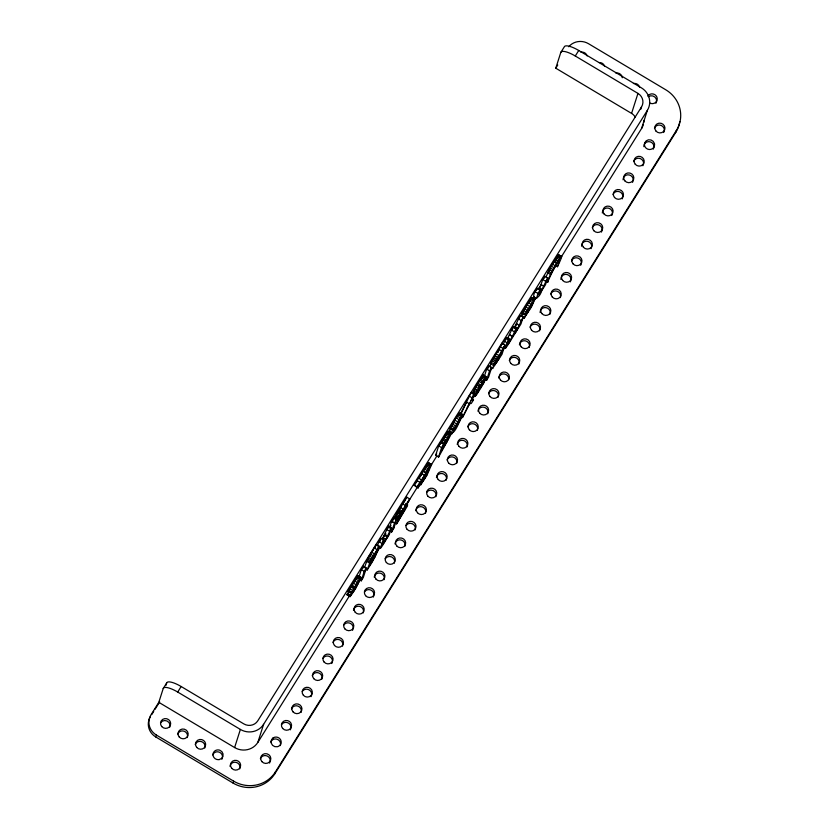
<?xml version="1.0" encoding="UTF-8"?>
<svg xmlns="http://www.w3.org/2000/svg" width="829" height="829" viewBox="0 0 829 829"><rect width="100%" height="100%" fill="white"/><g stroke="black" fill="none" stroke-linecap="round" stroke-linejoin="round"><path stroke-width="1.24" d="M426.22 467.183L425.308 467.815M396.573 523.876L405.35 508.664L398.2 519.006L394.956 517.099L406.79 497.162L409.702 498.903L409.225 500.415L400.169 515.306L407.65 504.706L406.925 506.83L396.573 523.876L394.635 522.716M397.816 519.296L401.961 511.047L409.702 498.903M474.364 391.019L474.509 390.221M418.085 487.929L421.298 481.514L424.479 477.504L420.541 485.1L426.883 475.494L431.577 464.582L428.552 462.758L427.743 463.649L414.158 485.11L417.07 486.851L420.303 482.789L418.085 487.929L415.174 486.198L415.36 485.607M556.332 259.322L556.446 258.43L551.523 265.86M358.055 576.497L358.128 575.658L348.18 591.471C353.506 596.984 355.651 581.15 358.895 581.533L350.066 596.642L354.107 590.994L358.615 582.414L352.035 593.326L354.532 589.865M358.128 575.658L361.123 577.606L355.34 588.994M451.846 433.805L460.675 418.697C457.432 418.313 455.297 434.147 449.96 428.634C451.546 426.085 461.069 405.039 462.406 416.355C459.339 419.692 454.561 438.064 448.862 431.857L450.53 428.531M534.902 299.248L527.358 310.429L524.436 308.689L531.679 297.725L534.902 299.248L531.43 307.051L523.928 318.491L532.757 303.383C529.513 302.999 527.368 318.833 522.042 313.321L529.337 301.559M350.066 596.642L347.082 594.694L348.75 591.357M475.172 396.303L479.608 386.832L486.405 376.863L483.939 382.832L476.623 394.739L475.172 396.303L473.235 395.143M483.39 376.024L483.494 375.122L479.007 381.267L472.375 393.64M520.944 316.543L522.612 313.217M507.12 339.248L513.244 326.585L516.166 328.325C511.058 343.714 523.058 316.761 523.161 317.134L520.985 323.932L507.079 346.211L505.555 348.045L503.617 346.885M503.099 344.46L506.25 337.786L509.161 339.517C504.053 354.574 516.084 328.678 516.166 328.325M382.49 539.078L384.542 535.441L387.464 537.182C385.008 542 374.843 558.228 383.848 540L380.936 538.27L378.853 541.586L377.454 546M541.606 290.917C538.518 301.59 528.539 299.849 537.13 288.368L541.606 290.917L545.492 284.73L547.668 277.922L544.746 276.192L542.674 279.508L541.057 284.585L538.394 289.217L541.306 290.948L547.668 277.922M447.95 432.697L448.106 431.702L440.531 443.266L440.748 442.572L443.66 444.313L443.442 445.007L451.017 433.443L450.489 435.432L438.562 457.1L435.65 455.359L438.676 445.888L440.748 442.572M490.167 366.47C490.519 360.48 499.338 350.418 502.063 343.258L504.975 344.999L502.001 354.304L492.54 368.553L495.027 362.563L504.975 344.999M558.518 255.829L558.684 254.762L551.109 266.026L545.907 277.104M679.801 121.511A30.632 29.274 17.7 0 1 675.842 132.225L274.813 773.799A30.632 29.274 17.7 0 1 233.022 783.042L155.759 736.95L156.37 735.043A15.316 14.632 17.7 0 1 151.023 714.774L158.805 702.329L163.22 688.516L166.67 682.982A15.316 4.373 32 0 1 181.157 686.516L243.84 723.904A10.207 9.761 17.7 0 0 257.778 720.826L641.522 106.91A10.207 9.761 17.7 0 0 637.957 93.397L575.274 55.999A15.316 4.373 32 0 0 560.787 52.465L555.772 68.196L631.574 113.407A10.207 9.761 17.7 0 1 635.252 117.127M165.904 685.396L166.67 682.982M158.805 702.329L234.607 747.551L240.389 729.437A17.015 16.259 17.7 0 0 263.612 724.308L647.345 110.381A17.015 16.259 17.7 0 0 641.418 87.864L578.735 50.476A15.316 4.373 32 0 0 564.248 46.932L560.787 52.465M233.022 783.042L233.623 781.136A30.632 29.274 17.7 0 0 275.425 771.892L676.454 130.319A30.632 29.274 17.7 0 0 665.77 89.781L588.507 43.699A15.316 14.632 17.7 0 0 568.735 46.756M234.607 747.551A17.015 16.259 17.7 0 0 257.829 742.421L263.612 724.308M274.813 773.799L275.425 771.892M351.102 593.212L361.05 577.399M359.061 576.735L361.33 569.627L363.403 566.311L366.325 568.052L363.299 577.523L361.226 580.839L359.278 579.678M362.646 568.673L363.403 566.311M364.667 567.026L367.641 558.901L376.345 544.498L379.257 546.228L371.724 559.181L371.154 560.756L378.749 549.161L372.283 561.927L367.195 569.969L365.257 568.808M361.226 580.839L364.242 571.368L366.325 568.052M368.242 559.015L368.428 558.414M367.195 569.969L370.553 560.642L379.257 546.228M376.345 544.498L375.848 545.865M379.692 542.135L380.936 538.27M384.542 535.441L384.304 536.197L385.858 533.71M391.464 527.824L385.112 540.85L382.19 539.109L388.552 526.083L391.464 527.824L389.298 534.622L387.216 537.938L387.464 537.182M383.848 540L382.521 544.757L385.112 540.85M387.827 528.342L388.552 526.083M389.423 528.011L391.599 521.203L393.671 517.887L396.583 519.628L394.417 526.425L392.345 529.741L390.397 528.581M392.221 522.415L393.671 517.887M391.837 531.109L391.454 532.301L394.2 527.337L391.837 531.109L389.889 529.949M392.345 529.741L394.511 522.944L396.583 519.628M406.303 498.675L406.79 497.162M438.562 457.1L441.588 447.629L443.66 444.313M452.883 430.375L462.831 414.562M484.374 376.252L486.644 369.143L488.716 365.827L491.638 367.568L488.613 377.04L486.54 380.356L484.592 379.195M487.587 369.371L488.716 365.827M486.54 380.356L489.556 370.884L491.638 367.568M498.167 352.284L498.778 350.356L497.473 352.294M501.317 345.579L502.063 343.258M505.617 339.745L506.25 337.786M509.161 339.517L507.089 342.843L505.555 348.045M512.301 329.538L513.244 326.585M514.146 328.004L520.249 315.393L524.011 317.673M519.161 318.792L520.249 315.393M524.954 315.061L527.358 310.429M536.518 290.305L537.13 288.368M541.306 290.948L538.726 294.865L540.052 290.109L537.969 293.435L536.467 298.544M544.021 278.451L544.746 276.192M545.793 281.083L547.741 282.243C546.943 277.539 571.285 237.819 557.44 266.72L555.503 265.56M557.44 266.72C564.684 245.902 547.119 282.098 547.741 282.243M631.574 113.407L637.957 93.397M640.765 109.262L641.522 106.91M560.57 258.088L641.573 128.495L647.345 110.381M675.842 132.225L676.454 130.319M531.576 299.3L531.917 298.357M428.344 463.867L428.666 462.841L431.577 464.582M548.829 271.321L550.736 267.228M483.576 382.687L484.302 380.407L479.504 387.547L477.276 392.759L483.576 382.687L481.628 381.527M475.09 388.728L476.012 386.863M492.53 360.874L494.043 357.931M461.629 412.5L466.592 402.096L469.504 403.837L471.266 403.485L473.504 399.899L471.556 398.739M469.504 403.837L462.375 417.702L474.198 394.231L471.286 392.49L460.53 413.744M474.198 394.231L471.09 400.594L473.504 399.899M447.204 441.235C453.028 428.686 440.852 448.717 441.888 449.888L447.204 441.235L445.256 440.075M374.967 556.819C380.594 544.767 368.729 564.197 369.661 565.43L374.967 556.819L370.304 554.104M417.07 486.851L431.474 464.499M440.22 444.23L445.691 435.422M507.597 338.895L508.623 337.071M348.18 591.471L354.335 581.305M514.405 328.035L517.037 323.849M476.582 385.806L478.696 382.252M498.726 359.009L501.69 352.097L494.706 364.843L498.726 359.009L496.778 357.848M538.684 289.186L541.544 284.648M370.014 555.129L370.656 554.01M399.816 508.54L398.562 510.685L401.485 512.426M451.836 425.381L455.359 419.629M494.685 356.791L495.4 355.6M400.355 507.659L401.433 505.887M424.78 468.582L419.609 477.286L421.692 474.654M426.313 472.468L422.531 479.027C423.588 479.981 434.665 459.96 426.313 472.468L423.391 470.727M151.738 714.567L153.717 711.396M155.044 709.282L159.676 701.883M555.772 68.196L557.751 65.025M163.22 688.516A15.316 4.373 32 0 1 177.707 692.049L181.157 686.516M575.274 55.999L578.735 50.476M449.96 428.634L452.997 430.189M522.042 313.321L524.104 314.295M389.941 527.171L390.977 525.513M435.65 455.359L436.686 453.701M257.829 742.421L349.817 595.253M364.232 572.186L366.294 568.891M376.584 552.425L379.33 548.031M406.79 504.094L417.775 486.53M430.821 465.66L436.997 455.774M467.204 407.453L469.95 403.06M472.012 399.765L474.758 395.371M490.54 370.107L491.918 367.91M502.902 350.346L504.965 347.05M520.747 321.787L523.493 317.393M534.477 299.818L535.855 297.632M551.637 272.368L555.762 265.777M372.335 551.264L373.382 549.617M375.278 546.726L374.397 548.052L377.309 549.793M479.452 381.071L481.255 378.666M456.116 418.469L457.256 416.873M405.153 500.27L402.707 503.897L405.619 505.638M395.06 519.368L396.075 517.907L398.987 519.638M354.967 580.383L356.045 579.181M374.677 548.57L375.236 547.865M414.158 485.11L417.381 481.048M448.862 431.857L449.639 431.391M347.144 594.901L347.859 594.227M397.495 513.369L397.713 512.281L400.635 514.021M558.684 254.762L561.596 256.503M558.404 254.917L561.316 256.658M557.834 255.57L560.746 257.311M557.109 256.555L560.021 258.296M556.186 257.892L559.109 259.632M555.067 259.612L557.979 261.353M554.394 261.187L557.306 262.928M553.731 261.726L556.642 263.467M552.321 264.016L555.233 265.757M551.109 266.026L554.021 267.767M550.041 267.85L552.964 269.591M549.078 269.57L552 271.311M548.176 271.28L551.088 273.021M547.492 272.668L550.415 274.409M542.674 279.508L545.586 281.249M541.057 284.585L543.969 286.326M539.254 287.746L542.176 289.487M535.057 291.694L537.969 293.435M533.524 296.595L536.653 298.471M534.985 299.466L531.99 297.507M531.679 297.725L534.591 299.466M531.12 298.357L534.042 300.098M530.353 299.393L533.275 301.124M529.389 300.803L532.301 302.544M528.218 302.595L531.13 304.326M526.84 304.761L529.752 306.502M525.586 306.792L528.498 308.533M523.41 310.429L526.322 312.17M522.446 312.077L525.358 313.818M521.296 315.321L524.208 317.051M518.166 318.709L521.089 320.45M516.55 323.787L519.462 325.528M514.923 326.678L517.845 328.408M515.12 328.585L517.068 329.745M511.172 329.901L514.084 331.641M509.648 334.688L512.571 336.429M509.597 334.895L512.519 336.636M507.887 337.942L510.799 339.683M507.41 340.937L509.358 342.097M504.177 341.102L507.089 342.843M503.576 346.688L505.752 347.942M499.98 346.574L502.902 348.315M499.079 349.423L501.991 351.164M496.156 353.859L499.079 355.6M495.058 355.641L497.98 357.382M494.022 357.403L496.934 359.144M495.887 359.351L497.835 360.501M493.037 359.133L495.949 360.864M495.006 360.791L496.954 361.952M492.115 360.822L495.027 362.563M491.296 362.408L494.208 364.149M490.633 363.776L493.545 365.516M489.607 366.511L492.53 368.252M490.778 367.382L492.727 368.542M486.644 369.143L489.556 370.884M483.494 375.122L486.405 376.863M483.224 375.247L486.146 376.988M482.747 375.755L485.659 377.496M482.074 376.625L484.996 378.366M481.234 377.827L484.146 379.568M480.209 379.381L483.12 381.112M481.214 382.418L483.152 383.578M479.007 381.267L481.929 382.998M480.136 384.449L482.084 385.609M477.805 383.216L480.727 384.957M477.224 384.687L480.136 386.418M476.685 385.091L479.608 386.832M478.789 386.77L480.727 387.931M475.659 386.884L478.571 388.625M474.716 388.594L477.628 390.335M476.634 390.158L478.571 391.319M473.898 390.158L476.81 391.899M473.235 391.526L476.147 393.257M472.727 392.687L475.639 394.428M473.504 395.008L475.452 396.169M473.183 394.884L475.121 396.044M469.069 396.034L471.981 397.775M460.965 413.619L462.914 414.769M459.598 413.039L462.509 414.78M459.048 413.671L461.96 415.412M458.271 414.707L461.193 416.438M457.307 416.117L460.219 417.857M456.137 417.909L459.048 419.64M454.758 420.075L457.681 421.816M453.504 422.106L456.416 423.847M452.365 424.002L455.276 425.743M451.328 425.743L454.251 427.484M450.365 427.391L453.276 429.132M449.214 430.634L452.137 432.365M449.017 431.246L451.929 432.987M449.194 431.899L452.116 433.629M448.106 431.702L451.017 433.443M447.898 431.733L450.81 433.474M448.126 432.013L451.038 433.754M447.515 432.096L450.437 433.836M446.976 432.759L449.898 434.5M446.282 433.743L449.194 435.474M445.442 434.997L448.354 436.738M444.499 436.479L447.411 438.22M443.37 438.313L446.282 440.054M444.665 441.163L446.613 442.323M442.396 439.961L445.318 441.702M441.484 441.546L444.396 443.287M438.676 445.888L441.588 447.629M428.251 463.028L431.484 465.007M427.743 463.649L430.655 465.39M427.07 464.561L429.982 466.302M426.272 465.732L429.184 467.463M425.35 467.141L428.261 468.882M424.293 468.799L427.215 470.54M422.842 471.162L425.764 472.903M421.495 473.442L424.417 475.183M418.821 478.281L421.733 480.022M416.987 480.592L419.899 482.333M405.495 503.711L407.433 504.871M400.22 507.348L403.143 509.089M399.05 509.307L401.961 511.047M398.013 511.089L400.935 512.819M397.06 512.788L399.972 514.529M396.303 514.187L399.215 515.928M395.682 515.42L398.594 517.161M395.226 516.415L398.138 518.146M394.956 517.099L398.2 519.006M396.034 519.949L397.982 521.109M391.599 521.203L394.511 522.944M386.469 529.399L389.392 531.14M384.853 534.477L387.765 536.218M383.06 537.638L385.972 539.378M382.366 540.995L384.304 542.156M378.853 541.586L381.775 543.327M378.293 547.067L380.242 548.228M378.325 547.275L380.273 548.435M371.496 552.135L374.407 553.876M372.439 556.736L374.376 557.896M369.268 555.886L372.19 557.627M368.387 557.482L371.299 559.223M367.641 558.901L370.553 560.642M367.029 560.155L369.941 561.896M366.542 561.264L369.465 563.005M361.33 569.627L364.242 571.368M358.211 575.865L361.123 577.606M357.817 575.875L360.729 577.606M357.258 576.507L360.18 578.248M356.491 577.533L359.413 579.274M355.527 578.953L358.439 580.683M354.356 580.735L357.268 582.476M352.978 582.911L355.9 584.642M351.724 584.942L354.636 586.683M351.32 586.103L354.232 587.844M350.584 586.839L353.496 588.58M349.548 588.58L352.46 590.321M348.584 590.227L351.496 591.968M348.304 591.284L351.216 593.015M347.434 593.46L350.346 595.201M347.237 594.082L350.149 595.823M347.413 594.725L350.325 596.465M347.082 594.694L350.004 596.434M177.707 692.049L240.389 729.437M156.37 735.043L233.623 781.136M639.594 87.221L639.252 86.309A5.109 4.881 17.7 0 0 633.408 83.532M385.236 558.725A5.109 4.881 17.7 0 1 394.407 563.088M323.009 658.278A5.109 4.881 17.7 0 1 329.973 656.744A5.109 4.881 17.7 0 1 331.755 663.501M212.68 754.929A5.109 4.881 17.7 0 1 219.623 752.297A5.109 4.881 17.7 0 1 221.851 759.291M195.188 744.504A5.109 4.881 17.7 0 1 201.675 741.675A5.109 4.881 17.7 0 1 204.773 747.996M540.104 312.585A5.109 4.881 17.7 0 1 545.907 307.621A5.109 4.881 17.7 0 1 549.979 314.201M457.173 444.365A5.109 4.881 17.7 0 1 463.421 440.458A5.109 4.881 17.7 0 1 467.007 446.935M560.85 279.404A5.109 4.881 17.7 0 1 567.14 274.534A5.109 4.881 17.7 0 1 570.3 281.87M581.585 246.213A5.109 4.881 17.7 0 1 587.875 241.353A5.109 4.881 17.7 0 1 591.036 248.69M364.491 591.916A5.109 4.881 17.7 0 1 371.465 590.372A5.109 4.881 17.7 0 1 373.237 597.129M550.757 294.108A5.109 4.881 17.7 0 1 557.243 291.28A5.109 4.881 17.7 0 1 560.352 297.611M394.946 543.917A5.109 4.881 17.7 0 1 401.195 540.021A5.109 4.881 17.7 0 1 404.78 546.498M405.982 525.545A5.109 4.881 17.7 0 1 415.153 529.897M332.957 642.548A5.109 4.881 17.7 0 1 339.444 639.719A5.109 4.881 17.7 0 1 342.543 646.05M374.211 577.108A5.109 4.881 17.7 0 1 380.449 573.202A5.109 4.881 17.7 0 1 384.034 579.678M343.755 625.097A5.109 4.881 17.7 0 1 350.719 623.553A5.109 4.881 17.7 0 1 352.501 630.32M353.465 610.289A5.109 4.881 17.7 0 1 359.703 606.382A5.109 4.881 17.7 0 1 363.289 612.859M633.729 161.365A5.109 4.881 17.7 0 1 640.672 158.733A5.109 4.881 17.7 0 1 642.9 165.727M302.264 691.469A5.109 4.881 17.7 0 1 309.227 689.925A5.109 4.881 17.7 0 1 311.01 696.681M654.475 128.184A5.109 4.881 17.7 0 1 661.418 125.552A5.109 4.881 17.7 0 1 663.635 132.536M312.212 675.739A5.109 4.881 17.7 0 1 318.699 672.91A5.109 4.881 17.7 0 1 321.807 679.231M270.731 742.1A5.109 4.881 17.7 0 1 277.218 739.271A5.109 4.881 17.7 0 1 280.316 745.603M281.518 724.65A5.109 4.881 17.7 0 1 288.492 723.116A5.109 4.881 17.7 0 1 290.264 729.872M260.358 758.701A5.109 4.881 17.7 0 1 267.301 756.058A5.109 4.881 17.7 0 1 269.529 763.053M291.476 708.919A5.109 4.881 17.7 0 1 297.953 706.09A5.109 4.881 17.7 0 1 301.062 712.422M612.983 194.556A5.109 4.881 17.7 0 1 619.937 191.913A5.109 4.881 17.7 0 1 622.154 198.908M436.437 477.556A5.109 4.881 17.7 0 1 442.676 473.649A5.109 4.881 17.7 0 1 446.261 480.126M643.822 146.66A5.109 4.881 17.7 0 1 650.102 141.8A5.109 4.881 17.7 0 1 653.273 149.137M509.275 360.48A5.109 4.881 17.7 0 1 515.752 357.651A5.109 4.881 17.7 0 1 518.861 363.972M415.692 510.737A5.109 4.881 17.7 0 1 421.94 506.83A5.109 4.881 17.7 0 1 425.515 513.306M530.011 327.289A5.109 4.881 17.7 0 1 536.498 324.46A5.109 4.881 17.7 0 1 539.606 330.792M571.502 260.928A5.109 4.881 17.7 0 1 578.445 258.285A5.109 4.881 17.7 0 1 580.673 265.28M519.41 344.812A5.109 4.881 17.7 0 1 525.648 340.906A5.109 4.881 17.7 0 1 529.234 347.382M592.248 227.737A5.109 4.881 17.7 0 1 599.191 225.105A5.109 4.881 17.7 0 1 601.408 232.099M426.717 492.353A5.109 4.881 17.7 0 1 435.888 496.716M477.918 411.184A5.109 4.881 17.7 0 1 484.167 407.277A5.109 4.881 17.7 0 1 487.753 413.754M498.664 377.993A5.109 4.881 17.7 0 1 504.415 373.993A5.109 4.881 17.7 0 1 508.726 379.641M229.934 766.297A5.109 4.881 17.7 0 1 236.182 762.39A5.109 4.881 17.7 0 1 239.757 768.866M648.506 96.651A5.109 4.881 17.7 0 1 655.926 103.262M447.038 460.033A5.109 4.881 17.7 0 1 453.525 457.204A5.109 4.881 17.7 0 1 456.634 463.535M467.784 426.852A5.109 4.881 17.7 0 1 474.271 424.023A5.109 4.881 17.7 0 1 477.38 430.344M623.076 179.841A5.109 4.881 17.7 0 1 629.366 174.981A5.109 4.881 17.7 0 1 632.527 182.318M488.53 393.661A5.109 4.881 17.7 0 1 495.017 390.832A5.109 4.881 17.7 0 1 498.115 397.164M602.331 213.032A5.109 4.881 17.7 0 1 608.621 208.172A5.109 4.881 17.7 0 1 611.781 215.499M155.759 736.95A15.316 14.632 17.7 0 1 150.422 716.681M643.314 124.619A17.015 16.259 17.7 0 1 641.573 128.495M643.936 120.423A17.015 16.259 17.7 0 1 643.77 122.547M615.916 73.097A5.109 4.881 17.7 0 1 622.247 77.739M647.791 96.143A5.109 4.881 17.7 0 1 654.755 94.599A5.109 4.881 17.7 0 1 656.537 101.356A5.109 4.881 17.7 0 1 649.563 102.9M177.696 734.069A5.109 4.881 17.7 0 1 184.183 731.24A5.109 4.881 17.7 0 1 187.281 737.561M160.619 722.774A5.109 4.881 17.7 0 1 169.79 727.126M580.932 52.227A5.109 4.881 17.7 0 1 587.119 55.916M599.408 62.548A5.109 4.881 17.7 0 1 604.61 66.351M422.79 481.245L427.039 474.229L422.79 481.245M453.867 430.013L460.396 419.578L453.867 430.013M525.949 314.699L532.477 304.264L525.949 314.699M644.713 142.868L644.475 143.8A5.109 4.881 17.7 0 0 649.283 149.51A5.109 4.881 17.7 0 0 654.578 144.484L654.433 143.531A5.109 4.881 17.7 0 0 644.713 142.868M273.083 737.945L272.347 738.577A5.109 4.881 17.7 0 0 277.394 746.722L278.326 746.421A5.109 4.881 17.7 0 0 280.482 739.52A5.109 4.881 17.7 0 0 273.083 737.945M219.343 759.551L218.359 759.675A5.109 4.881 17.7 0 1 213.001 754.431A5.109 4.881 17.7 0 1 218.804 749.944L219.768 750.204A5.109 4.881 17.7 0 1 219.343 759.551M355.247 612.299A5.109 4.881 17.7 0 0 363.9 610.952A5.109 4.881 17.7 0 0 358.169 604.372A5.109 4.881 17.7 0 0 355.247 612.299M396.728 545.928A5.109 4.881 17.7 0 0 405.381 544.591A5.109 4.881 17.7 0 0 399.661 538A5.109 4.881 17.7 0 0 396.728 545.928M375.983 579.108A5.109 4.881 17.7 0 0 384.646 577.772A5.109 4.881 17.7 0 0 378.915 571.181A5.109 4.881 17.7 0 0 375.983 579.108M458.955 446.375A5.109 4.881 17.7 0 0 467.618 445.028A5.109 4.881 17.7 0 0 461.888 438.448A5.109 4.881 17.7 0 0 458.955 446.375M510.819 363.413A5.109 4.881 17.7 0 0 519.472 362.066A5.109 4.881 17.7 0 0 513.742 355.486A5.109 4.881 17.7 0 0 510.819 363.413M531.555 330.222A5.109 4.881 17.7 0 0 540.218 328.885A5.109 4.881 17.7 0 0 534.487 322.294A5.109 4.881 17.7 0 0 531.555 330.222M417.474 512.747A5.109 4.881 17.7 0 0 426.127 511.4A5.109 4.881 17.7 0 0 420.396 504.809A5.109 4.881 17.7 0 0 417.474 512.747M427.847 496.146A5.109 4.881 17.7 0 0 436.5 494.809A5.109 4.881 17.7 0 0 430.769 488.219A5.109 4.881 17.7 0 0 427.847 496.146M438.209 479.556A5.109 4.881 17.7 0 0 446.872 478.219A5.109 4.881 17.7 0 0 441.142 471.628A5.109 4.881 17.7 0 0 438.209 479.556M593.782 230.669A5.109 4.881 17.7 0 0 602.445 229.332A5.109 4.881 17.7 0 0 596.714 222.742A5.109 4.881 17.7 0 0 593.782 230.669M573.046 263.86A5.109 4.881 17.7 0 0 581.699 262.513A5.109 4.881 17.7 0 0 575.968 255.923A5.109 4.881 17.7 0 0 573.046 263.86M490.074 396.594A5.109 4.881 17.7 0 0 498.726 395.257A5.109 4.881 17.7 0 0 492.996 388.666A5.109 4.881 17.7 0 0 490.074 396.594M521.182 346.823A5.109 4.881 17.7 0 0 529.845 345.475A5.109 4.881 17.7 0 0 524.115 338.885A5.109 4.881 17.7 0 0 521.182 346.823M552.301 297.041A5.109 4.881 17.7 0 0 560.953 295.704A5.109 4.881 17.7 0 0 555.223 289.114A5.109 4.881 17.7 0 0 552.301 297.041M562.673 280.451A5.109 4.881 17.7 0 0 571.326 279.104A5.109 4.881 17.7 0 0 565.596 272.523A5.109 4.881 17.7 0 0 562.673 280.451M479.701 413.184A5.109 4.881 17.7 0 0 488.354 411.847A5.109 4.881 17.7 0 0 482.623 405.257A5.109 4.881 17.7 0 0 479.701 413.184M583.419 247.26A5.109 4.881 17.7 0 0 592.072 245.923A5.109 4.881 17.7 0 0 586.341 239.332A5.109 4.881 17.7 0 0 583.419 247.26M407.101 529.337A5.109 4.881 17.7 0 0 415.754 527.99A5.109 4.881 17.7 0 0 410.023 521.41A5.109 4.881 17.7 0 0 407.101 529.337M469.328 429.785A5.109 4.881 17.7 0 0 477.981 428.438A5.109 4.881 17.7 0 0 472.261 421.847A5.109 4.881 17.7 0 0 469.328 429.785M635.273 164.297A5.109 4.881 17.7 0 0 643.926 162.961A5.109 4.881 17.7 0 0 638.195 156.37A5.109 4.881 17.7 0 0 635.273 164.297M656.019 131.117A5.109 4.881 17.7 0 0 664.671 129.78A5.109 4.881 17.7 0 0 658.941 123.189A5.109 4.881 17.7 0 0 656.019 131.117M303.383 695.262A5.109 4.881 17.7 0 0 312.046 693.914A5.109 4.881 17.7 0 0 306.315 687.334A5.109 4.881 17.7 0 0 303.383 695.262M282.648 728.442A5.109 4.881 17.7 0 0 291.3 727.106A5.109 4.881 17.7 0 0 285.57 720.515A5.109 4.881 17.7 0 0 282.648 728.442M261.902 761.633A5.109 4.881 17.7 0 0 270.555 760.286A5.109 4.881 17.7 0 0 264.824 753.696A5.109 4.881 17.7 0 0 261.902 761.633M500.447 380.003A5.109 4.881 17.7 0 0 509.099 378.666A5.109 4.881 17.7 0 0 503.369 372.076A5.109 4.881 17.7 0 0 500.447 380.003M614.527 197.489A5.109 4.881 17.7 0 0 623.18 196.141A5.109 4.881 17.7 0 0 617.46 189.561A5.109 4.881 17.7 0 0 614.527 197.489M604.154 214.079A5.109 4.881 17.7 0 0 612.818 212.742A5.109 4.881 17.7 0 0 607.087 206.152A5.109 4.881 17.7 0 0 604.154 214.079M313.756 678.671A5.109 4.881 17.7 0 0 322.408 677.324A5.109 4.881 17.7 0 0 316.688 670.734A5.109 4.881 17.7 0 0 313.756 678.671M293.01 711.852A5.109 4.881 17.7 0 0 301.673 710.515A5.109 4.881 17.7 0 0 295.943 703.925A5.109 4.881 17.7 0 0 293.01 711.852M624.9 180.888A5.109 4.881 17.7 0 0 633.553 179.551A5.109 4.881 17.7 0 0 627.822 172.96A5.109 4.881 17.7 0 0 624.9 180.888M541.928 313.631A5.109 4.881 17.7 0 0 550.58 312.295A5.109 4.881 17.7 0 0 544.86 305.704A5.109 4.881 17.7 0 0 541.928 313.631M448.582 462.965A5.109 4.881 17.7 0 0 457.245 461.629A5.109 4.881 17.7 0 0 451.515 455.038A5.109 4.881 17.7 0 0 448.582 462.965M365.61 595.709A5.109 4.881 17.7 0 0 374.273 594.362A5.109 4.881 17.7 0 0 368.542 587.771A5.109 4.881 17.7 0 0 365.61 595.709M344.874 628.89A5.109 4.881 17.7 0 0 353.527 627.553A5.109 4.881 17.7 0 0 347.797 620.962A5.109 4.881 17.7 0 0 344.874 628.89M334.501 645.48A5.109 4.881 17.7 0 0 343.154 644.143A5.109 4.881 17.7 0 0 337.424 637.553A5.109 4.881 17.7 0 0 334.501 645.48M386.355 562.518A5.109 4.881 17.7 0 0 395.018 561.181A5.109 4.881 17.7 0 0 389.288 554.591A5.109 4.881 17.7 0 0 386.355 562.518M324.129 662.07A5.109 4.881 17.7 0 0 332.781 660.734A5.109 4.881 17.7 0 0 327.051 654.143A5.109 4.881 17.7 0 0 324.129 662.07M196.732 747.426A5.109 4.881 17.7 0 0 205.385 746.09A5.109 4.881 17.7 0 0 199.654 739.499A5.109 4.881 17.7 0 0 196.732 747.426M231.716 768.296A5.109 4.881 17.7 0 0 240.369 766.96A5.109 4.881 17.7 0 0 234.638 760.369A5.109 4.881 17.7 0 0 231.716 768.296M179.24 737.002A5.109 4.881 17.7 0 0 187.893 735.655A5.109 4.881 17.7 0 0 182.162 729.064A5.109 4.881 17.7 0 0 179.24 737.002M161.738 726.567A5.109 4.881 17.7 0 0 170.401 725.22A5.109 4.881 17.7 0 0 164.67 718.639A5.109 4.881 17.7 0 0 161.738 726.567"/></g></svg>
